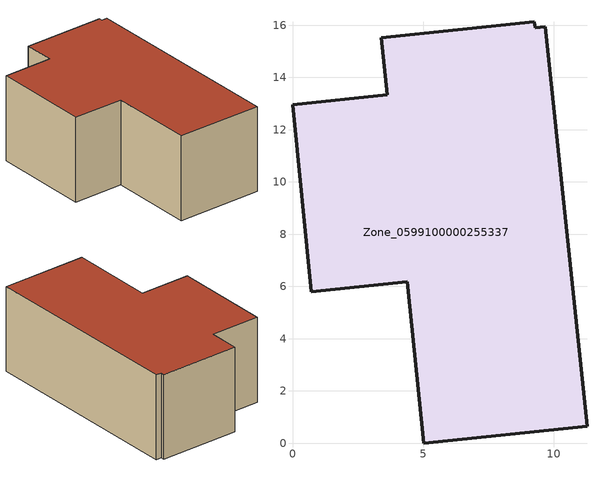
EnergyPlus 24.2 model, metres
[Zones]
Zone_0599100000255337
 floor ground (C_G): 9.68,15.93 11.27,0.65 5.02,0 4.4,6.18 0.71,5.8 0,12.95 3.63,13.34 3.4,15.52 9.25,16.13 9.28,15.9 z3.59
 wall outside (C_F): 0,12.95 0.71,5.8 4.4,6.18 5.02,0 11.27,0.65 9.68,15.93 9.28,15.9 9.25,16.13 3.4,15.52 3.63,13.34 0,12.95 z3.59:9.79
 roof outside (C_R): 9.28,15.9 9.25,16.13 3.4,15.52 3.63,13.34 0,12.95 0.71,5.8 4.4,6.18 5.02,0 11.27,0.65 9.68,15.93 z9.79
[BUILDING]
Pand.0599100000255337: North Axis=0; Terrain=City; Loads Convergence Tolerance Value=0.04; Temperature Convergence Tolerance Value=0.4; Solar Distribution=FullExterior; Maximum Number of Warmup Days=25; Minimum Number of Warmup Days=1
[Site:Location]
Rotterdam.The.Hague.AP_ZH_NLD Design_Conditions: Latitude=51.96; Longitude=4.45; Time Zone=1; Elevation=-4.5
[SITE:GROUNDTEMPERATURE:BUILDINGSURFACE]
18, 18, 18, 18, 18, 18, 18, 18, 18, 18, 18, 18
[MATERIAL] Thermal Absorptance=0.9; Solar Absorptance=0.7; Visible Absorptance=0.7
Name | Roughness | Thickness | Conductivity | Density | Specific Heat
G.D.1965 | MediumSmooth | 0.15 | 1 | 540 | 1210
F.D.1965 | Rough | 0.3 | 0.857143 | 1920 | 840
R.D.1965 | MediumRough | 0.2 | 0.08 | 1500 | 1000
[CONSTRUCTION]
C_G: G.D.1965
C_F: F.D.1965
C_R: R.D.1965
[ZONE]
Zone_0599100000255337: Type=1; Multiplier=1; Ceiling Height=Autocalculate; Volume=Autocalculate; Floor Area=autocalculate; Part of Total Floor Area=Yes
[ZONEINFILTRATION:DESIGNFLOWRATE]
Infil_Zone_0599100000255337: Zone or ZoneList or Space or SpaceList=Zone_0599100000255337; Schedule=AlwaysOn; Design Flow Rate Calculation Method=Flow/Area; Flow Rate per Floor Area=0.0042; Constant Term Coefficient=1; Temperature Term Coefficient=0; Velocity Term Coefficient=0; Velocity Squared Term Coefficient=0
[HVACTEMPLATE:ZONE:IDEALLOADSAIRSYSTEM]
Zone_0599100000255337: Maximum Heating Supply Air Temperature=50; Minimum Cooling Supply Air Temperature=13; Maximum Heating Supply Air Humidity Ratio=0.0156; Minimum Cooling Supply Air Humidity Ratio=0.0077; Heating Limit=NoLimit; Cooling Limit=NoLimit; Dehumidification Control Type=ConstantSensibleHeatRatio; Cooling Sensible Heat Ratio=0.7; Dehumidification Setpoint=60; Humidification Control Type=None; Humidification Setpoint=30; Outdoor Air Method=None; Outdoor Air Flow Rate per Person=0.00944; Outdoor Air Flow Rate per Zone Floor Area=0; Outdoor Air Flow Rate per Zone=0; Demand Controlled Ventilation Type=None; Outdoor Air Economizer Type=NoEconomizer; Heat Recovery Type=None; Sensible Heat Recovery Effectiveness=0.7; Latent Heat Recovery Effectiveness=0.65
[ZONECONTROL:THERMOSTAT]
ThermostatControl_Zone_0599100000255337: Zone or ZoneList=Zone_0599100000255337; Control Type Schedule=DualSetpointControlType; Control 1=Thermostat_Zone_0599100000255337; Temperature Difference Between Cutout And Setpoint=0
[THERMOSTATSETPOINT:DUALSETPOINT]
Thermostat_Zone_0599100000255337: Heating Setpoint Temperature Schedule=HeatingSetpoint_Zone_0599100000255337; Cooling Setpoint Temperature Schedule=CoolingSetpoint_Zone_0599100000255337
[SCHEDULE:COMPACT]
HeatingSetpoint_Zone_0599100000255337: Through: 12/31, For: AllDays, Until: 24:00, 21
CoolingSetpoint_Zone_0599100000255337: Through: 12/31, For: AllDays, Until: 24:00, 24
DualSetpointControlType: Through: 12/31, For: AllDays, Until: 24:00, 4
AlwaysOn: Through: 12/31, For: AllDays, Until: 24:00, 1
